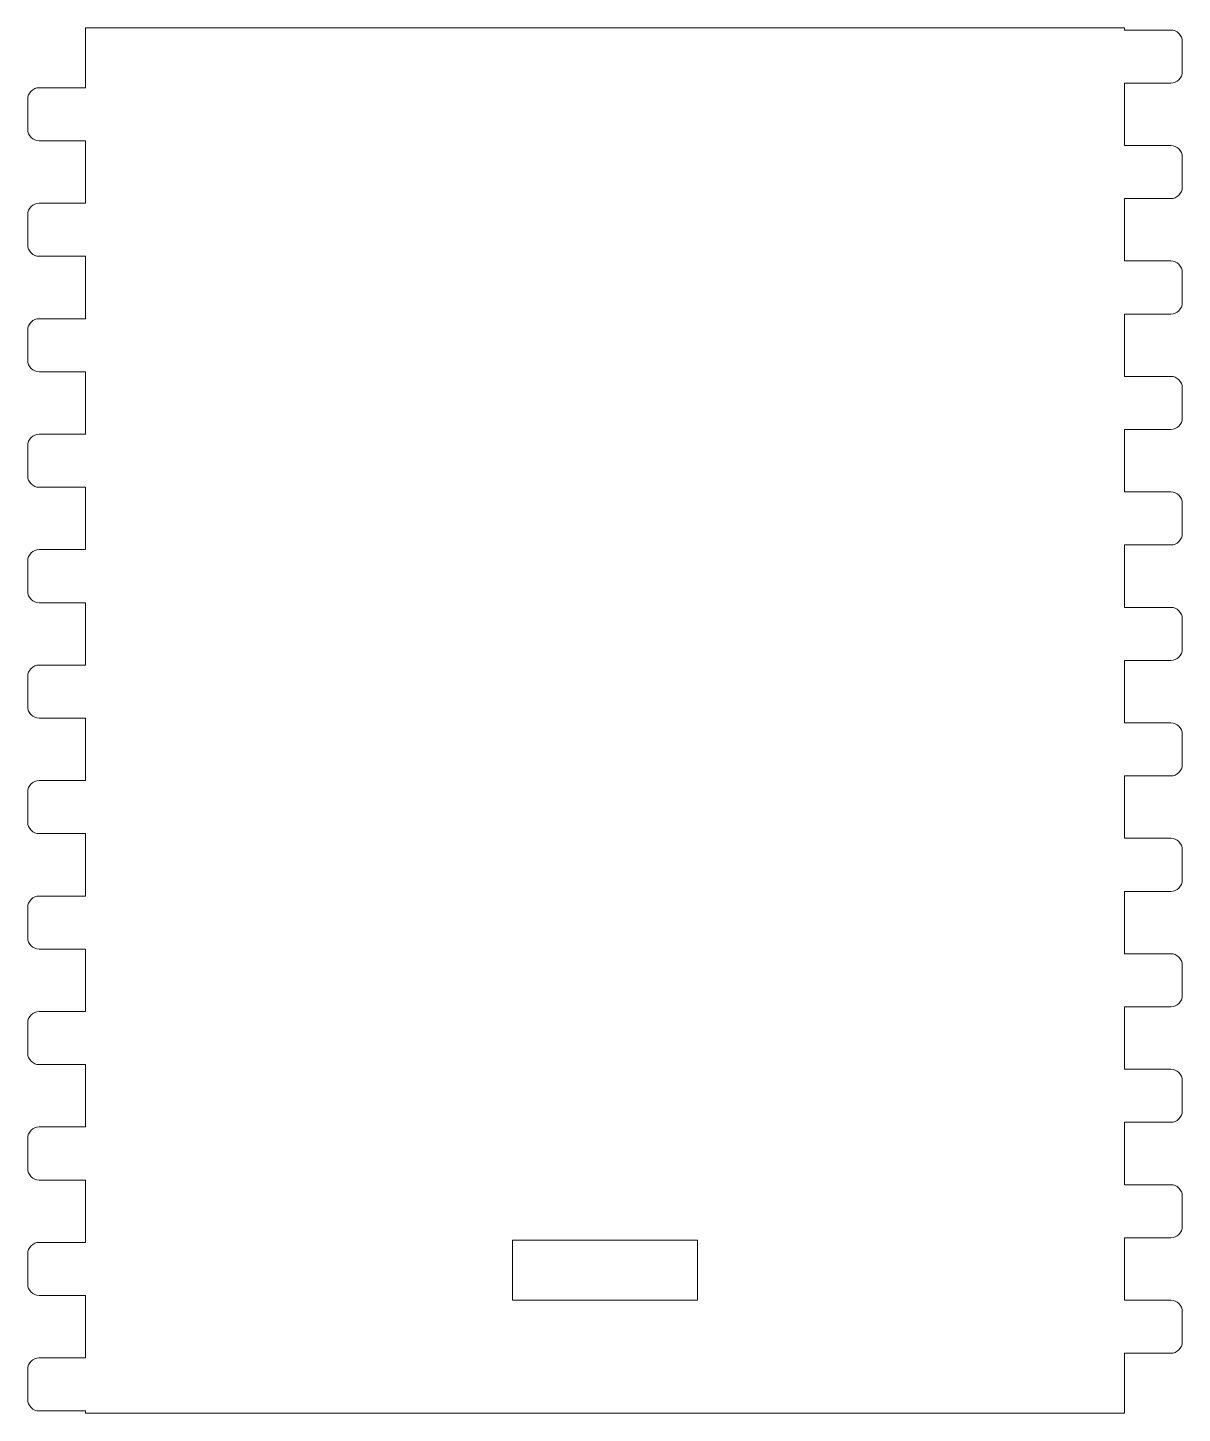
# Model space of a CAD drawing. Header units: inches. Extents: x -1.25 to 1.25, y -1.5 to 1.5.
import ezdxf

# ---------------------------------------------------------------- set-up
doc = ezdxf.new("R2010")
doc.units = ezdxf.units.IN
doc.header["$MEASUREMENT"] = 0

msp = doc.modelspace()

# ---------------------------------------------------------------- linework, layer by layer
at = {"color": 7, "linetype": 'Continuous', "lineweight": 15}
for p, q in [((-1.125, 1.5), (-1.125, 1.37)), ((-1.125, 1.5), (1.125, 1.5)), ((1.125, 1.5), (1.125, 1.495)), ((1.125, 1.495), (1.225, 1.495)), ((1.25, 1.47), (1.25, 1.405)), ((1.225, 1.38), (1.125, 1.38)), ((1.125, 1.38), (1.125, 1.245)), ((-1.225, 1.37), (-1.125, 1.37)), ((-1.25, 1.28), (-1.25, 1.345)), ((-1.125, 1.255), (-1.225, 1.255)), ((-1.125, 1.255), (-1.125, 1.12)), ((1.125, 1.245), (1.225, 1.245)), ((1.25, 1.22), (1.25, 1.155)), ((-1.225, 1.12), (-1.125, 1.12)), ((1.225, 1.13), (1.125, 1.13)), ((1.125, 1.13), (1.125, 0.995)), ((-1.25, 1.03), (-1.25, 1.095)), ((-1.125, 1.005), (-1.225, 1.005)), ((-1.125, 1.005), (-1.125, 0.87)), ((1.125, 0.995), (1.225, 0.995)), ((1.25, 0.97), (1.25, 0.905)), ((-1.225, 0.87), (-1.125, 0.87)), ((1.225, 0.88), (1.125, 0.88)), ((1.125, 0.88), (1.125, 0.745)), ((-1.25, 0.78), (-1.25, 0.845)), ((-1.125, 0.755), (-1.225, 0.755)), ((-1.125, 0.755), (-1.125, 0.62)), ((1.125, 0.745), (1.225, 0.745)), ((1.25, 0.72), (1.25, 0.655)), ((1.225, 0.63), (1.125, 0.63)), ((1.125, 0.63), (1.125, 0.495)), ((-1.225, 0.62), (-1.125, 0.62)), ((-1.25, 0.53), (-1.25, 0.595)), ((-1.125, 0.505), (-1.225, 0.505)), ((-1.125, 0.505), (-1.125, 0.37)), ((1.125, 0.495), (1.225, 0.495)), ((1.25, 0.47), (1.25, 0.405)), ((-1.225, 0.37), (-1.125, 0.37)), ((1.225, 0.38), (1.125, 0.38)), ((1.125, 0.38), (1.125, 0.245)), ((-1.25, 0.28), (-1.25, 0.345)), ((-1.125, 0.255), (-1.225, 0.255)), ((-1.125, 0.255), (-1.125, 0.12)), ((1.125, 0.245), (1.225, 0.245)), ((1.25, 0.22), (1.25, 0.155)), ((-1.225, 0.12), (-1.125, 0.12)), ((1.225, 0.13), (1.125, 0.13)), ((1.125, 0.13), (1.125, -0.005)), ((-1.25, 0.03), (-1.25, 0.095)), ((-1.125, 0.005), (-1.225, 0.005)), ((-1.125, 0.005), (-1.125, -0.13)), ((1.125, -0.005), (1.225, -0.005)), ((1.25, -0.03), (1.25, -0.095)), ((1.225, -0.12), (1.125, -0.12)), ((1.125, -0.12), (1.125, -0.255)), ((-1.225, -0.13), (-1.125, -0.13)), ((-1.25, -0.22), (-1.25, -0.155)), ((-1.125, -0.245), (-1.225, -0.245)), ((-1.125, -0.245), (-1.125, -0.38)), ((1.125, -0.255), (1.225, -0.255)), ((1.25, -0.28), (1.25, -0.345)), ((-1.225, -0.38), (-1.125, -0.38)), ((1.225, -0.37), (1.125, -0.37)), ((1.125, -0.37), (1.125, -0.505)), ((-1.25, -0.47), (-1.25, -0.405)), ((-1.125, -0.495), (-1.225, -0.495)), ((-1.125, -0.495), (-1.125, -0.63)), ((1.125, -0.505), (1.225, -0.505)), ((1.25, -0.53), (1.25, -0.595)), ((-1.225, -0.63), (-1.125, -0.63)), ((1.225, -0.62), (1.125, -0.62)), ((1.125, -0.62), (1.125, -0.755)), ((-1.25, -0.72), (-1.25, -0.655)), ((-1.125, -0.745), (-1.225, -0.745)), ((-1.125, -0.745), (-1.125, -0.88)), ((1.125, -0.755), (1.225, -0.755)), ((1.25, -0.78), (1.25, -0.845)), ((1.225, -0.87), (1.125, -0.87)), ((1.125, -0.87), (1.125, -1.005)), ((-1.225, -0.88), (-1.125, -0.88)), ((-1.25, -0.97), (-1.25, -0.905)), ((-1.125, -0.995), (-1.225, -0.995)), ((-1.125, -0.995), (-1.125, -1.13)), ((1.125, -1.005), (1.225, -1.005)), ((1.25, -1.03), (1.25, -1.095)), ((-1.225, -1.13), (-1.125, -1.13)), ((-0.2, -1.125), (0.2, -1.125)), ((-0.2, -1.125), (-0.2, -1.255)), ((0.2, -1.125), (0.2, -1.255)), ((1.225, -1.12), (1.125, -1.12)), ((1.125, -1.12), (1.125, -1.255)), ((-1.25, -1.22), (-1.25, -1.155)), ((-1.125, -1.245), (-1.225, -1.245)), ((-1.125, -1.245), (-1.125, -1.38)), ((-0.2, -1.255), (0.2, -1.255)), ((1.125, -1.255), (1.225, -1.255)), ((1.25, -1.28), (1.25, -1.345)), ((-1.225, -1.38), (-1.125, -1.38)), ((1.225, -1.37), (1.125, -1.37)), ((1.125, -1.37), (1.125, -1.5)), ((-1.25, -1.47), (-1.25, -1.405)), ((-1.125, -1.495), (-1.225, -1.495)), ((-1.125, -1.495), (-1.125, -1.5)), ((-1.125, -1.5), (1.125, -1.5))]:
    msp.add_line(p, q, dxfattribs=at)
for centre, start, end in [((1.225, 1.47), 0, 90), ((1.225, 1.405), 270, 0), ((-1.225, 1.345), 90, 180), ((-1.225, 1.28), 180, 270), ((1.225, 1.22), 0, 90), ((1.225, 1.155), 270, 0), ((-1.225, 1.095), 90, 180), ((-1.225, 1.03), 180, 270), ((1.225, 0.97), 0, 90), ((1.225, 0.905), 270, 0), ((-1.225, 0.845), 90, 180), ((-1.225, 0.78), 180, 270), ((1.225, 0.72), 0, 90), ((1.225, 0.655), 270, 0), ((-1.225, 0.595), 90, 180), ((-1.225, 0.53), 180, 270), ((1.225, 0.47), 0, 90), ((1.225, 0.405), 270, 0), ((-1.225, 0.345), 90, 180), ((-1.225, 0.28), 180, 270), ((1.225, 0.22), 0, 90), ((1.225, 0.155), 270, 0), ((-1.225, 0.095), 90, 180), ((-1.225, 0.03), 180, 270), ((1.225, -0.03), 0, 90), ((1.225, -0.095), 270, 0), ((-1.225, -0.155), 90, 180), ((-1.225, -0.22), 180, 270), ((1.225, -0.28), 0, 90), ((1.225, -0.345), 270, 0), ((-1.225, -0.405), 90, 180), ((-1.225, -0.47), 180, 270), ((1.225, -0.53), 0, 90), ((1.225, -0.595), 270, 0), ((-1.225, -0.655), 90, 180), ((-1.225, -0.72), 180, 270), ((1.225, -0.78), 0, 90), ((1.225, -0.845), 270, 0), ((-1.225, -0.905), 90, 180), ((-1.225, -0.97), 180, 270), ((1.225, -1.03), 0, 90), ((1.225, -1.095), 270, 0), ((-1.225, -1.155), 90, 180), ((-1.225, -1.22), 180, 270), ((1.225, -1.28), 0, 90), ((1.225, -1.345), 270, 0), ((-1.225, -1.405), 90, 180), ((-1.225, -1.47), 180, 270)]:
    msp.add_arc(centre, 0.025, start, end, dxfattribs=at)

doc.saveas('drawing.dxf')
